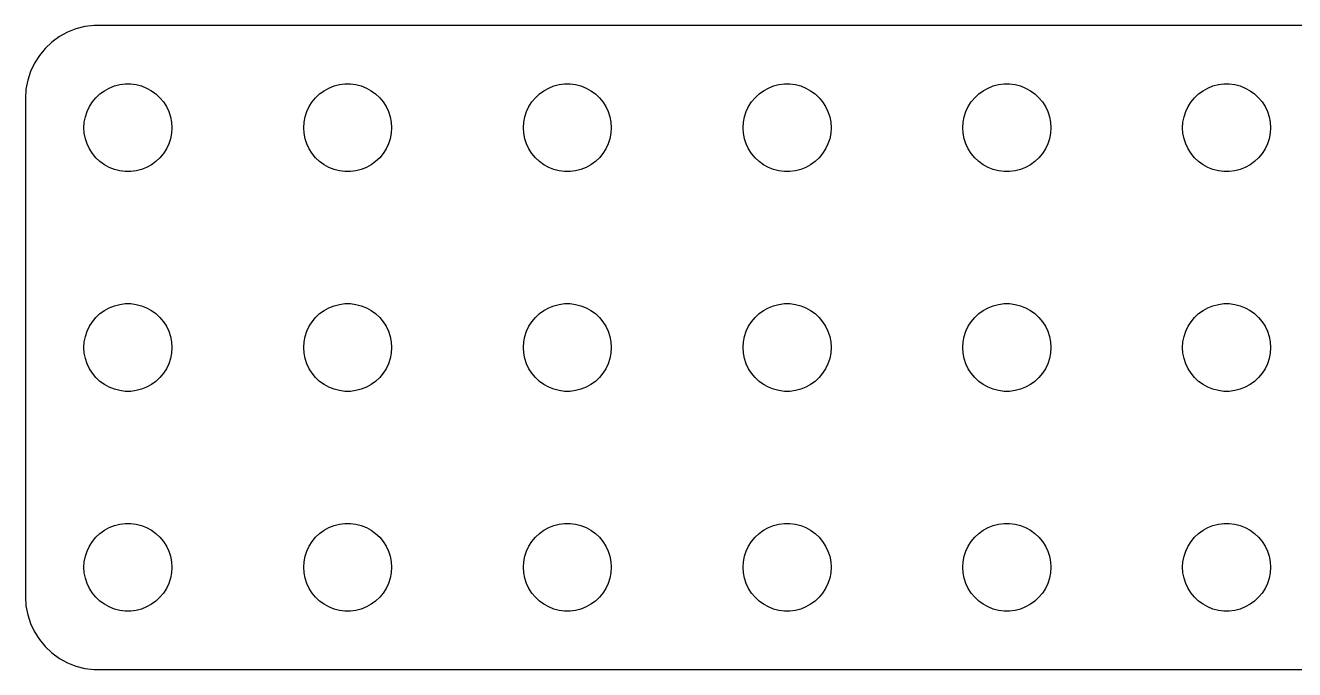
# Model space of a CAD drawing. Header units: metres. Extents: x -82 to 82, y -11 to 11.
# Drawn here: x -82.25 to -38.93, y -11 to 11 of the extents above; entities that cross this region are included whole.
import ezdxf

# ---------------------------------------------------------------- set-up
doc = ezdxf.new("R2010")
doc.units = ezdxf.units.M

msp = doc.modelspace()

# ---------------------------------------------------------------- linework, layer by layer
for p, q in [((-80.5225, 10.8776), (-80.8144, 10.7621)), ((-80.2184, 10.9557), (-80.5225, 10.8776)), ((-79.907, 10.9951), (-80.2184, 10.9557)), ((79.907, 10.9951), (-79.907, 10.9951)), ((-81.3436, 10.4263), (-81.5724, 10.2114)), ((-81.0896, 10.6108), (-81.3436, 10.4263)), ((-80.8144, 10.7621), (-81.0896, 10.6108)), ((-81.7725, 9.96945), (-81.9408, 9.70438)), ((-81.5724, 10.2114), (-81.7725, 9.96945)), ((-81.9408, 9.70438), (-82.0744, 9.4203)), ((-82.1714, 9.12172), (-82.2303, 8.81332)), ((-82.0744, 9.4203), (-82.1714, 9.12172)), ((-82.2303, 8.81332), (-82.25, 8.5)), ((-79.7061, 8.65576), (-79.5537, 8.76648)), ((-79.5537, 8.76648), (-79.3887, 8.85724)), ((-79.3887, 8.85724), (-79.2135, 8.92657)), ((-79.2135, 8.92657), (-79.0311, 8.97342)), ((-79.0311, 8.97342), (-78.8442, 8.99704)), ((-78.8442, 8.99704), (-78.6558, 8.99704)), ((-78.6558, 8.99704), (-78.4689, 8.97342)), ((-78.4689, 8.97342), (-78.2865, 8.92657)), ((-78.2865, 8.92657), (-78.1113, 8.85724)), ((-78.1113, 8.85724), (-77.9463, 8.76648)), ((-77.9463, 8.76648), (-77.7939, 8.65576)), ((-72.2061, 8.65576), (-72.0537, 8.76648)), ((-72.0537, 8.76648), (-71.8887, 8.85724)), ((-71.8887, 8.85724), (-71.7135, 8.92657)), ((-71.7135, 8.92657), (-71.5311, 8.97342)), ((-71.5311, 8.97342), (-71.3442, 8.99704)), ((-71.3442, 8.99704), (-71.1558, 8.99704)), ((-71.1558, 8.99704), (-70.9689, 8.97342)), ((-70.9689, 8.97342), (-70.7865, 8.92657)), ((-70.7865, 8.92657), (-70.6113, 8.85724)), ((-70.6113, 8.85724), (-70.4463, 8.76648)), ((-70.4463, 8.76648), (-70.2939, 8.65576)), ((-64.7061, 8.65576), (-64.5537, 8.76648)), ((-64.5537, 8.76648), (-64.3887, 8.85724)), ((-64.3887, 8.85724), (-64.2135, 8.92657)), ((-64.2135, 8.92657), (-64.0311, 8.97342)), ((-64.0311, 8.97342), (-63.8442, 8.99704)), ((-63.8442, 8.99704), (-63.6558, 8.99704)), ((-63.6558, 8.99704), (-63.4689, 8.97342)), ((-63.4689, 8.97342), (-63.2865, 8.92657)), ((-63.2865, 8.92657), (-63.1113, 8.85724)), ((-63.1113, 8.85724), (-62.9463, 8.76648)), ((-62.9463, 8.76648), (-62.7939, 8.65576)), ((-57.2061, 8.65576), (-57.0537, 8.76648)), ((-57.0537, 8.76648), (-56.8887, 8.85724)), ((-56.8887, 8.85724), (-56.7135, 8.92657)), ((-56.7135, 8.92657), (-56.5311, 8.97342)), ((-56.5311, 8.97342), (-56.3442, 8.99704)), ((-56.3442, 8.99704), (-56.1558, 8.99704)), ((-56.1558, 8.99704), (-55.9689, 8.97342)), ((-55.9689, 8.97342), (-55.7865, 8.92657)), ((-55.7865, 8.92657), (-55.6113, 8.85724)), ((-55.6113, 8.85724), (-55.4463, 8.76648)), ((-55.4463, 8.76648), (-55.2939, 8.65576)), ((-49.7061, 8.65576), (-49.5537, 8.76648)), ((-49.5537, 8.76648), (-49.3887, 8.85724)), ((-49.3887, 8.85724), (-49.2135, 8.92657)), ((-49.2135, 8.92657), (-49.0311, 8.97342)), ((-49.0311, 8.97342), (-48.8442, 8.99704)), ((-48.8442, 8.99704), (-48.6558, 8.99704)), ((-48.6558, 8.99704), (-48.4689, 8.97342)), ((-48.4689, 8.97342), (-48.2865, 8.92657)), ((-48.2865, 8.92657), (-48.1113, 8.85724)), ((-48.1113, 8.85724), (-47.9463, 8.76648)), ((-47.9463, 8.76648), (-47.7939, 8.65576)), ((-42.2061, 8.65576), (-42.0537, 8.76648)), ((-42.0537, 8.76648), (-41.8887, 8.85724)), ((-41.8887, 8.85724), (-41.7135, 8.92657)), ((-41.7135, 8.92657), (-41.5311, 8.97342)), ((-41.5311, 8.97342), (-41.3442, 8.99704)), ((-41.3442, 8.99704), (-41.1558, 8.99704)), ((-41.1558, 8.99704), (-40.9689, 8.97342)), ((-40.9689, 8.97342), (-40.7865, 8.92657)), ((-40.7865, 8.92657), (-40.6113, 8.85724)), ((-40.6113, 8.85724), (-40.4463, 8.76648)), ((-40.4463, 8.76648), (-40.2939, 8.65576)), ((-82.25, 8.5), (-82.25, -8.5)), ((-80.0645, 8.22263), (-79.9635, 8.38167)), ((-79.9635, 8.38167), (-79.8434, 8.52681)), ((-79.8434, 8.52681), (-79.7061, 8.65576)), ((-77.7939, 8.65576), (-77.6565, 8.52681)), ((-77.6565, 8.52681), (-77.5365, 8.38167)), ((-77.5365, 8.38167), (-77.4355, 8.22263)), ((-72.5645, 8.22263), (-72.4635, 8.38167)), ((-72.4635, 8.38167), (-72.3434, 8.52681)), ((-72.3434, 8.52681), (-72.2061, 8.65576)), ((-70.2939, 8.65576), (-70.1565, 8.52681)), ((-70.1565, 8.52681), (-70.0365, 8.38167)), ((-70.0365, 8.38167), (-69.9355, 8.22263)), ((-65.0645, 8.22263), (-64.9635, 8.38167)), ((-64.9635, 8.38167), (-64.8434, 8.52681)), ((-64.8434, 8.52681), (-64.7061, 8.65576)), ((-62.7939, 8.65576), (-62.6565, 8.52681)), ((-62.6565, 8.52681), (-62.5365, 8.38167)), ((-62.5365, 8.38167), (-62.4355, 8.22263)), ((-57.5645, 8.22263), (-57.4635, 8.38167)), ((-57.4635, 8.38167), (-57.3434, 8.52681)), ((-57.3434, 8.52681), (-57.2061, 8.65576)), ((-55.2939, 8.65576), (-55.1565, 8.52681)), ((-55.1565, 8.52681), (-55.0365, 8.38167)), ((-55.0365, 8.38167), (-54.9355, 8.22263)), ((-50.0645, 8.22263), (-49.9635, 8.38167)), ((-49.9635, 8.38167), (-49.8434, 8.52681)), ((-49.8434, 8.52681), (-49.7061, 8.65576)), ((-47.7939, 8.65576), (-47.6565, 8.52681)), ((-47.6565, 8.52681), (-47.5365, 8.38167)), ((-47.5365, 8.38167), (-47.4355, 8.22263)), ((-42.5645, 8.22263), (-42.4635, 8.38167)), ((-42.4635, 8.38167), (-42.3434, 8.52681)), ((-42.3434, 8.52681), (-42.2061, 8.65576)), ((-40.2939, 8.65576), (-40.1565, 8.52681)), ((-40.1565, 8.52681), (-40.0365, 8.38167)), ((-40.0365, 8.38167), (-39.9355, 8.22263)), ((-80.2382, 7.68799), (-80.2029, 7.87303)), ((-80.2029, 7.87303), (-80.1447, 8.05219)), ((-80.1447, 8.05219), (-80.0645, 8.22263)), ((-77.4355, 8.22263), (-77.3553, 8.05219)), ((-77.3553, 8.05219), (-77.2971, 7.87303)), ((-77.2971, 7.87303), (-77.2618, 7.68799)), ((-72.7382, 7.68799), (-72.7029, 7.87303)), ((-72.7029, 7.87303), (-72.6447, 8.05219)), ((-72.6447, 8.05219), (-72.5645, 8.22263)), ((-69.9355, 8.22263), (-69.8553, 8.05219)), ((-69.8553, 8.05219), (-69.7971, 7.87303)), ((-69.7971, 7.87303), (-69.7618, 7.68799)), ((-65.2382, 7.68799), (-65.2029, 7.87303)), ((-65.2029, 7.87303), (-65.1447, 8.05219)), ((-65.1447, 8.05219), (-65.0645, 8.22263)), ((-62.4355, 8.22263), (-62.3553, 8.05219)), ((-62.3553, 8.05219), (-62.2971, 7.87303)), ((-62.2971, 7.87303), (-62.2618, 7.68799)), ((-57.7382, 7.68799), (-57.7029, 7.87303)), ((-57.7029, 7.87303), (-57.6447, 8.05219)), ((-57.6447, 8.05219), (-57.5645, 8.22263)), ((-54.9355, 8.22263), (-54.8553, 8.05219)), ((-54.8553, 8.05219), (-54.7971, 7.87303)), ((-54.7971, 7.87303), (-54.7618, 7.68799)), ((-50.2382, 7.68799), (-50.2029, 7.87303)), ((-50.2029, 7.87303), (-50.1447, 8.05219)), ((-50.1447, 8.05219), (-50.0645, 8.22263)), ((-47.4355, 8.22263), (-47.3553, 8.05219)), ((-47.3553, 8.05219), (-47.2971, 7.87303)), ((-47.2971, 7.87303), (-47.2618, 7.68799)), ((-42.7382, 7.68799), (-42.7029, 7.87303)), ((-42.7029, 7.87303), (-42.6447, 8.05219)), ((-42.6447, 8.05219), (-42.5645, 8.22263)), ((-39.9355, 8.22263), (-39.8553, 8.05219)), ((-39.8553, 8.05219), (-39.7971, 7.87303)), ((-39.7971, 7.87303), (-39.7618, 7.68799)), ((-80.25, 7.5), (-80.2382, 7.68799)), ((-80.2382, 7.312), (-80.25, 7.5)), ((-77.2618, 7.68799), (-77.25, 7.5)), ((-77.25, 7.5), (-77.2618, 7.312)), ((-72.75, 7.5), (-72.7382, 7.68799)), ((-72.7382, 7.312), (-72.75, 7.5)), ((-69.7618, 7.68799), (-69.75, 7.5)), ((-69.75, 7.5), (-69.7618, 7.312)), ((-65.25, 7.5), (-65.2382, 7.68799)), ((-65.2382, 7.312), (-65.25, 7.5)), ((-62.2618, 7.68799), (-62.25, 7.5)), ((-62.25, 7.5), (-62.2618, 7.312)), ((-57.75, 7.5), (-57.7382, 7.68799)), ((-57.7382, 7.312), (-57.75, 7.5)), ((-54.7618, 7.68799), (-54.75, 7.5)), ((-54.75, 7.5), (-54.7618, 7.312)), ((-50.25, 7.5), (-50.2382, 7.68799)), ((-50.2382, 7.312), (-50.25, 7.5)), ((-47.2618, 7.68799), (-47.25, 7.5)), ((-47.25, 7.5), (-47.2618, 7.312)), ((-42.75, 7.5), (-42.7382, 7.68799)), ((-42.7382, 7.312), (-42.75, 7.5)), ((-39.7618, 7.68799), (-39.75, 7.5)), ((-39.75, 7.5), (-39.7618, 7.312)), ((-80.2029, 7.12695), (-80.2382, 7.312)), ((-80.1447, 6.9478), (-80.2029, 7.12695)), ((-80.0645, 6.77736), (-80.1447, 6.9478)), ((-77.3553, 6.9478), (-77.4355, 6.77736)), ((-77.2971, 7.12695), (-77.3553, 6.9478)), ((-77.2618, 7.312), (-77.2971, 7.12695)), ((-72.7029, 7.12695), (-72.7382, 7.312)), ((-72.6447, 6.9478), (-72.7029, 7.12695)), ((-72.5645, 6.77736), (-72.6447, 6.9478)), ((-69.8553, 6.9478), (-69.9355, 6.77736)), ((-69.7971, 7.12695), (-69.8553, 6.9478)), ((-69.7618, 7.312), (-69.7971, 7.12695)), ((-65.2029, 7.12695), (-65.2382, 7.312)), ((-65.1447, 6.9478), (-65.2029, 7.12695)), ((-65.0645, 6.77736), (-65.1447, 6.9478)), ((-62.3553, 6.9478), (-62.4355, 6.77736)), ((-62.2971, 7.12695), (-62.3553, 6.9478)), ((-62.2618, 7.312), (-62.2971, 7.12695)), ((-57.7029, 7.12695), (-57.7382, 7.312)), ((-57.6447, 6.9478), (-57.7029, 7.12695)), ((-57.5645, 6.77736), (-57.6447, 6.9478)), ((-54.8553, 6.9478), (-54.9355, 6.77736)), ((-54.7971, 7.12695), (-54.8553, 6.9478)), ((-54.7618, 7.312), (-54.7971, 7.12695)), ((-50.2029, 7.12695), (-50.2382, 7.312)), ((-50.1447, 6.9478), (-50.2029, 7.12695)), ((-50.0645, 6.77736), (-50.1447, 6.9478)), ((-47.3553, 6.9478), (-47.4355, 6.77736)), ((-47.2971, 7.12695), (-47.3553, 6.9478)), ((-47.2618, 7.312), (-47.2971, 7.12695)), ((-42.7029, 7.12695), (-42.7382, 7.312)), ((-42.6447, 6.9478), (-42.7029, 7.12695)), ((-42.5645, 6.77736), (-42.6447, 6.9478)), ((-39.8553, 6.9478), (-39.9355, 6.77736)), ((-39.7971, 7.12695), (-39.8553, 6.9478)), ((-39.7618, 7.312), (-39.7971, 7.12695)), ((-79.9635, 6.61832), (-80.0645, 6.77736)), ((-79.8434, 6.47318), (-79.9635, 6.61832)), ((-77.5365, 6.61832), (-77.6565, 6.47318)), ((-77.4355, 6.77736), (-77.5365, 6.61832)), ((-72.4635, 6.61832), (-72.5645, 6.77736)), ((-72.3434, 6.47318), (-72.4635, 6.61832)), ((-70.0365, 6.61832), (-70.1565, 6.47318)), ((-69.9355, 6.77736), (-70.0365, 6.61832)), ((-64.9635, 6.61832), (-65.0645, 6.77736)), ((-64.8434, 6.47318), (-64.9635, 6.61832)), ((-62.5365, 6.61832), (-62.6565, 6.47318)), ((-62.4355, 6.77736), (-62.5365, 6.61832)), ((-57.4635, 6.61832), (-57.5645, 6.77736)), ((-57.3434, 6.47318), (-57.4635, 6.61832)), ((-55.0365, 6.61832), (-55.1565, 6.47318)), ((-54.9355, 6.77736), (-55.0365, 6.61832)), ((-49.9635, 6.61832), (-50.0645, 6.77736)), ((-49.8434, 6.47318), (-49.9635, 6.61832)), ((-47.5365, 6.61832), (-47.6565, 6.47318)), ((-47.4355, 6.77736), (-47.5365, 6.61832)), ((-42.4635, 6.61832), (-42.5645, 6.77736)), ((-42.3434, 6.47318), (-42.4635, 6.61832)), ((-40.0365, 6.61832), (-40.1565, 6.47318)), ((-39.9355, 6.77736), (-40.0365, 6.61832)), ((-79.7061, 6.34422), (-79.8434, 6.47318)), ((-79.5537, 6.23351), (-79.7061, 6.34422)), ((-79.3887, 6.14275), (-79.5537, 6.23351)), ((-79.2135, 6.07341), (-79.3887, 6.14275)), ((-79.0311, 6.02657), (-79.2135, 6.07341)), ((-78.2865, 6.07341), (-78.4689, 6.02657)), ((-78.1113, 6.14275), (-78.2865, 6.07341)), ((-77.9463, 6.23351), (-78.1113, 6.14275)), ((-77.7939, 6.34422), (-77.9463, 6.23351)), ((-77.6565, 6.47318), (-77.7939, 6.34422)), ((-72.2061, 6.34422), (-72.3434, 6.47318)), ((-72.0537, 6.23351), (-72.2061, 6.34422)), ((-71.8887, 6.14275), (-72.0537, 6.23351)), ((-71.7135, 6.07341), (-71.8887, 6.14275)), ((-71.5311, 6.02657), (-71.7135, 6.07341)), ((-70.7865, 6.07341), (-70.9689, 6.02657)), ((-70.6113, 6.14275), (-70.7865, 6.07341)), ((-70.4463, 6.23351), (-70.6113, 6.14275)), ((-70.2939, 6.34422), (-70.4463, 6.23351)), ((-70.1565, 6.47318), (-70.2939, 6.34422)), ((-64.7061, 6.34422), (-64.8434, 6.47318)), ((-64.5537, 6.23351), (-64.7061, 6.34422)), ((-64.3887, 6.14275), (-64.5537, 6.23351)), ((-64.2135, 6.07341), (-64.3887, 6.14275)), ((-64.0311, 6.02657), (-64.2135, 6.07341)), ((-63.2865, 6.07341), (-63.4689, 6.02657)), ((-63.1113, 6.14275), (-63.2865, 6.07341)), ((-62.9463, 6.23351), (-63.1113, 6.14275)), ((-62.7939, 6.34422), (-62.9463, 6.23351)), ((-62.6565, 6.47318), (-62.7939, 6.34422)), ((-57.2061, 6.34422), (-57.3434, 6.47318)), ((-57.0537, 6.23351), (-57.2061, 6.34422)), ((-56.8887, 6.14275), (-57.0537, 6.23351)), ((-56.7135, 6.07341), (-56.8887, 6.14275)), ((-56.5311, 6.02657), (-56.7135, 6.07341)), ((-55.7865, 6.07341), (-55.9689, 6.02657)), ((-55.6113, 6.14275), (-55.7865, 6.07341)), ((-55.4463, 6.23351), (-55.6113, 6.14275)), ((-55.2939, 6.34422), (-55.4463, 6.23351)), ((-55.1565, 6.47318), (-55.2939, 6.34422)), ((-49.7061, 6.34422), (-49.8434, 6.47318)), ((-49.5537, 6.23351), (-49.7061, 6.34422)), ((-49.3887, 6.14275), (-49.5537, 6.23351)), ((-49.2135, 6.07341), (-49.3887, 6.14275)), ((-49.0311, 6.02657), (-49.2135, 6.07341)), ((-48.2865, 6.07341), (-48.4689, 6.02657)), ((-48.1113, 6.14275), (-48.2865, 6.07341)), ((-47.9463, 6.23351), (-48.1113, 6.14275)), ((-47.7939, 6.34422), (-47.9463, 6.23351)), ((-47.6565, 6.47318), (-47.7939, 6.34422)), ((-42.2061, 6.34422), (-42.3434, 6.47318)), ((-42.0537, 6.23351), (-42.2061, 6.34422)), ((-41.8887, 6.14275), (-42.0537, 6.23351)), ((-41.7135, 6.07341), (-41.8887, 6.14275)), ((-41.5311, 6.02657), (-41.7135, 6.07341)), ((-40.7865, 6.07341), (-40.9689, 6.02657)), ((-40.6113, 6.14275), (-40.7865, 6.07341)), ((-40.4463, 6.23351), (-40.6113, 6.14275)), ((-40.2939, 6.34422), (-40.4463, 6.23351)), ((-40.1565, 6.47318), (-40.2939, 6.34422)), ((-78.8442, 6.00294), (-79.0311, 6.02657)), ((-78.6558, 6.00294), (-78.8442, 6.00294)), ((-78.4689, 6.02657), (-78.6558, 6.00294)), ((-71.3442, 6.00294), (-71.5311, 6.02657)), ((-71.1558, 6.00294), (-71.3442, 6.00294)), ((-70.9689, 6.02657), (-71.1558, 6.00294)), ((-63.8442, 6.00294), (-64.0311, 6.02657)), ((-63.6558, 6.00294), (-63.8442, 6.00294)), ((-63.4689, 6.02657), (-63.6558, 6.00294)), ((-56.3442, 6.00294), (-56.5311, 6.02657)), ((-56.1558, 6.00294), (-56.3442, 6.00294)), ((-55.9689, 6.02657), (-56.1558, 6.00294)), ((-48.8442, 6.00294), (-49.0311, 6.02657)), ((-48.6558, 6.00294), (-48.8442, 6.00294)), ((-48.4689, 6.02657), (-48.6558, 6.00294)), ((-41.3442, 6.00294), (-41.5311, 6.02657)), ((-41.1558, 6.00294), (-41.3442, 6.00294)), ((-40.9689, 6.02657), (-41.1558, 6.00294)), ((-79.5537, 1.26648), (-79.3887, 1.35724)), ((-79.3887, 1.35724), (-79.2135, 1.42657)), ((-79.2135, 1.42657), (-79.0311, 1.47342)), ((-79.0311, 1.47342), (-78.8442, 1.49704)), ((-78.8442, 1.49704), (-78.6558, 1.49704)), ((-78.6558, 1.49704), (-78.4689, 1.47342)), ((-78.4689, 1.47342), (-78.2865, 1.42657)), ((-78.2865, 1.42657), (-78.1113, 1.35724)), ((-78.1113, 1.35724), (-77.9463, 1.26648)), ((-72.0537, 1.26648), (-71.8887, 1.35724)), ((-71.8887, 1.35724), (-71.7135, 1.42657)), ((-71.7135, 1.42657), (-71.5311, 1.47342)), ((-71.5311, 1.47342), (-71.3442, 1.49704)), ((-71.3442, 1.49704), (-71.1558, 1.49704)), ((-71.1558, 1.49704), (-70.9689, 1.47342)), ((-70.9689, 1.47342), (-70.7865, 1.42657)), ((-70.7865, 1.42657), (-70.6113, 1.35724)), ((-70.6113, 1.35724), (-70.4463, 1.26648)), ((-64.5537, 1.26648), (-64.3887, 1.35724)), ((-64.3887, 1.35724), (-64.2135, 1.42657)), ((-64.2135, 1.42657), (-64.0311, 1.47342)), ((-64.0311, 1.47342), (-63.8442, 1.49704)), ((-63.8442, 1.49704), (-63.6558, 1.49704)), ((-63.6558, 1.49704), (-63.4689, 1.47342)), ((-63.4689, 1.47342), (-63.2865, 1.42657)), ((-63.2865, 1.42657), (-63.1113, 1.35724)), ((-63.1113, 1.35724), (-62.9463, 1.26648)), ((-57.0537, 1.26648), (-56.8887, 1.35724)), ((-56.8887, 1.35724), (-56.7135, 1.42657)), ((-56.7135, 1.42657), (-56.5311, 1.47342)), ((-56.5311, 1.47342), (-56.3442, 1.49704)), ((-56.3442, 1.49704), (-56.1558, 1.49704)), ((-56.1558, 1.49704), (-55.9689, 1.47342)), ((-55.9689, 1.47342), (-55.7865, 1.42657)), ((-55.7865, 1.42657), (-55.6113, 1.35724)), ((-55.6113, 1.35724), (-55.4463, 1.26648)), ((-49.5537, 1.26648), (-49.3887, 1.35724)), ((-49.3887, 1.35724), (-49.2135, 1.42657)), ((-49.2135, 1.42657), (-49.0311, 1.47342)), ((-49.0311, 1.47342), (-48.8442, 1.49704)), ((-48.8442, 1.49704), (-48.6558, 1.49704)), ((-48.6558, 1.49704), (-48.4689, 1.47342)), ((-48.4689, 1.47342), (-48.2865, 1.42657)), ((-48.2865, 1.42657), (-48.1113, 1.35724)), ((-48.1113, 1.35724), (-47.9463, 1.26648)), ((-42.0537, 1.26648), (-41.8887, 1.35724)), ((-41.8887, 1.35724), (-41.7135, 1.42657)), ((-41.7135, 1.42657), (-41.5311, 1.47342)), ((-41.5311, 1.47342), (-41.3442, 1.49704)), ((-41.3442, 1.49704), (-41.1558, 1.49704)), ((-41.1558, 1.49704), (-40.9689, 1.47342)), ((-40.9689, 1.47342), (-40.7865, 1.42657)), ((-40.7865, 1.42657), (-40.6113, 1.35724)), ((-40.6113, 1.35724), (-40.4463, 1.26648)), ((-80.0645, 0.722626), (-79.9635, 0.881668)), ((-79.9635, 0.881668), (-79.8434, 1.02681)), ((-79.8434, 1.02681), (-79.7061, 1.15576)), ((-79.7061, 1.15576), (-79.5537, 1.26648)), ((-77.9463, 1.26648), (-77.7939, 1.15576)), ((-77.7939, 1.15576), (-77.6565, 1.02681)), ((-77.6565, 1.02681), (-77.5365, 0.881668)), ((-77.5365, 0.881668), (-77.4355, 0.722626)), ((-72.5645, 0.722626), (-72.4635, 0.881668)), ((-72.4635, 0.881668), (-72.3434, 1.02681)), ((-72.3434, 1.02681), (-72.2061, 1.15576)), ((-72.2061, 1.15576), (-72.0537, 1.26648)), ((-70.4463, 1.26648), (-70.2939, 1.15576)), ((-70.2939, 1.15576), (-70.1565, 1.02681)), ((-70.1565, 1.02681), (-70.0365, 0.881668)), ((-70.0365, 0.881668), (-69.9355, 0.722626)), ((-65.0645, 0.722626), (-64.9635, 0.881668)), ((-64.9635, 0.881668), (-64.8434, 1.02681)), ((-64.8434, 1.02681), (-64.7061, 1.15576)), ((-64.7061, 1.15576), (-64.5537, 1.26648)), ((-62.9463, 1.26648), (-62.7939, 1.15576)), ((-62.7939, 1.15576), (-62.6565, 1.02681)), ((-62.6565, 1.02681), (-62.5365, 0.881668)), ((-62.5365, 0.881668), (-62.4355, 0.722626)), ((-57.5645, 0.722626), (-57.4635, 0.881668)), ((-57.4635, 0.881668), (-57.3434, 1.02681)), ((-57.3434, 1.02681), (-57.2061, 1.15576)), ((-57.2061, 1.15576), (-57.0537, 1.26648)), ((-55.4463, 1.26648), (-55.2939, 1.15576)), ((-55.2939, 1.15576), (-55.1565, 1.02681)), ((-55.1565, 1.02681), (-55.0365, 0.881668)), ((-55.0365, 0.881668), (-54.9355, 0.722626)), ((-50.0645, 0.722626), (-49.9635, 0.881668)), ((-49.9635, 0.881668), (-49.8434, 1.02681)), ((-49.8434, 1.02681), (-49.7061, 1.15576)), ((-49.7061, 1.15576), (-49.5537, 1.26648)), ((-47.9463, 1.26648), (-47.7939, 1.15576)), ((-47.7939, 1.15576), (-47.6565, 1.02681)), ((-47.6565, 1.02681), (-47.5365, 0.881668)), ((-47.5365, 0.881668), (-47.4355, 0.722626)), ((-42.5645, 0.722626), (-42.4635, 0.881668)), ((-42.4635, 0.881668), (-42.3434, 1.02681)), ((-42.3434, 1.02681), (-42.2061, 1.15576)), ((-42.2061, 1.15576), (-42.0537, 1.26648)), ((-40.4463, 1.26648), (-40.2939, 1.15576)), ((-40.2939, 1.15576), (-40.1565, 1.02681)), ((-40.1565, 1.02681), (-40.0365, 0.881668)), ((-40.0365, 0.881668), (-39.9355, 0.722626)), ((-80.2029, 0.373032), (-80.1447, 0.552185)), ((-80.1447, 0.552185), (-80.0645, 0.722626)), ((-77.4355, 0.722626), (-77.3553, 0.552185)), ((-77.3553, 0.552185), (-77.2971, 0.373032)), ((-72.7029, 0.373032), (-72.6447, 0.552185)), ((-72.6447, 0.552185), (-72.5645, 0.722626)), ((-69.9355, 0.722626), (-69.8553, 0.552185)), ((-69.8553, 0.552185), (-69.7971, 0.373032)), ((-65.2029, 0.373032), (-65.1447, 0.552185)), ((-65.1447, 0.552185), (-65.0645, 0.722626)), ((-62.4355, 0.722626), (-62.3553, 0.552185)), ((-62.3553, 0.552185), (-62.2971, 0.373032)), ((-57.7029, 0.373032), (-57.6447, 0.552185)), ((-57.6447, 0.552185), (-57.5645, 0.722626)), ((-54.9355, 0.722626), (-54.8553, 0.552185)), ((-54.8553, 0.552185), (-54.7971, 0.373032)), ((-50.2029, 0.373032), (-50.1447, 0.552185)), ((-50.1447, 0.552185), (-50.0645, 0.722626)), ((-47.4355, 0.722626), (-47.3553, 0.552185)), ((-47.3553, 0.552185), (-47.2971, 0.373032)), ((-42.7029, 0.373032), (-42.6447, 0.552185)), ((-42.6447, 0.552185), (-42.5645, 0.722626)), ((-39.9355, 0.722626), (-39.8553, 0.552185)), ((-39.8553, 0.552185), (-39.7971, 0.373032)), ((-80.25, 0), (-80.2382, 0.187988)), ((-80.2382, -0.187988), (-80.25, 0)), ((-80.2382, 0.187988), (-80.2029, 0.373032)), ((-77.2971, 0.373032), (-77.2618, 0.187988)), ((-77.2618, 0.187988), (-77.25, 0)), ((-77.25, 0), (-77.2618, -0.187988)), ((-72.75, 0), (-72.7382, 0.187988)), ((-72.7382, -0.187988), (-72.75, 0)), ((-72.7382, 0.187988), (-72.7029, 0.373032)), ((-69.7971, 0.373032), (-69.7618, 0.187988)), ((-69.7618, 0.187988), (-69.75, 0)), ((-69.75, 0), (-69.7618, -0.187988)), ((-65.25, 0), (-65.2382, 0.187988)), ((-65.2382, -0.187988), (-65.25, 0)), ((-65.2382, 0.187988), (-65.2029, 0.373032)), ((-62.2971, 0.373032), (-62.2618, 0.187988)), ((-62.2618, 0.187988), (-62.25, 0)), ((-62.25, 0), (-62.2618, -0.187988)), ((-57.75, 0), (-57.7382, 0.187988)), ((-57.7382, -0.187988), (-57.75, 0)), ((-57.7382, 0.187988), (-57.7029, 0.373032)), ((-54.7971, 0.373032), (-54.7618, 0.187988)), ((-54.7618, 0.187988), (-54.75, 0)), ((-54.75, 0), (-54.7618, -0.187988)), ((-50.25, 0), (-50.2382, 0.187988)), ((-50.2382, -0.187988), (-50.25, 0)), ((-50.2382, 0.187988), (-50.2029, 0.373032)), ((-47.2971, 0.373032), (-47.2618, 0.187988)), ((-47.2618, 0.187988), (-47.25, 0)), ((-47.25, 0), (-47.2618, -0.187988)), ((-42.75, 0), (-42.7382, 0.187988)), ((-42.7382, -0.187988), (-42.75, 0)), ((-42.7382, 0.187988), (-42.7029, 0.373032)), ((-39.7971, 0.373032), (-39.7618, 0.187988)), ((-39.7618, 0.187988), (-39.75, 0)), ((-39.75, 0), (-39.7618, -0.187988)), ((-80.2029, -0.373032), (-80.2382, -0.187988)), ((-80.1447, -0.552185), (-80.2029, -0.373032)), ((-77.2971, -0.373032), (-77.3553, -0.552185)), ((-77.2618, -0.187988), (-77.2971, -0.373032)), ((-72.7029, -0.373032), (-72.7382, -0.187988)), ((-72.6447, -0.552185), (-72.7029, -0.373032)), ((-69.7971, -0.373032), (-69.8553, -0.552185)), ((-69.7618, -0.187988), (-69.7971, -0.373032)), ((-65.2029, -0.373032), (-65.2382, -0.187988)), ((-65.1447, -0.552185), (-65.2029, -0.373032)), ((-62.2971, -0.373032), (-62.3553, -0.552185)), ((-62.2618, -0.187988), (-62.2971, -0.373032)), ((-57.7029, -0.373032), (-57.7382, -0.187988)), ((-57.6447, -0.552185), (-57.7029, -0.373032)), ((-54.7971, -0.373032), (-54.8553, -0.552185)), ((-54.7618, -0.187988), (-54.7971, -0.373032)), ((-50.2029, -0.373032), (-50.2382, -0.187988)), ((-50.1447, -0.552185), (-50.2029, -0.373032)), ((-47.2971, -0.373032), (-47.3553, -0.552185)), ((-47.2618, -0.187988), (-47.2971, -0.373032)), ((-42.7029, -0.373032), (-42.7382, -0.187988)), ((-42.6447, -0.552185), (-42.7029, -0.373032)), ((-39.7971, -0.373032), (-39.8553, -0.552185)), ((-39.7618, -0.187988), (-39.7971, -0.373032)), ((-80.0645, -0.722626), (-80.1447, -0.552185)), ((-79.9635, -0.881668), (-80.0645, -0.722626)), ((-77.4355, -0.722626), (-77.5365, -0.881668)), ((-77.3553, -0.552185), (-77.4355, -0.722626)), ((-72.5645, -0.722626), (-72.6447, -0.552185)), ((-72.4635, -0.881668), (-72.5645, -0.722626)), ((-69.9355, -0.722626), (-70.0365, -0.881668)), ((-69.8553, -0.552185), (-69.9355, -0.722626)), ((-65.0645, -0.722626), (-65.1447, -0.552185)), ((-64.9635, -0.881668), (-65.0645, -0.722626)), ((-62.4355, -0.722626), (-62.5365, -0.881668)), ((-62.3553, -0.552185), (-62.4355, -0.722626)), ((-57.5645, -0.722626), (-57.6447, -0.552185)), ((-57.4635, -0.881668), (-57.5645, -0.722626)), ((-54.9355, -0.722626), (-55.0365, -0.881668)), ((-54.8553, -0.552185), (-54.9355, -0.722626)), ((-50.0645, -0.722626), (-50.1447, -0.552185)), ((-49.9635, -0.881668), (-50.0645, -0.722626)), ((-47.4355, -0.722626), (-47.5365, -0.881668)), ((-47.3553, -0.552185), (-47.4355, -0.722626)), ((-42.5645, -0.722626), (-42.6447, -0.552185)), ((-42.4635, -0.881668), (-42.5645, -0.722626)), ((-39.9355, -0.722626), (-40.0365, -0.881668)), ((-39.8553, -0.552185), (-39.9355, -0.722626)), ((-79.8434, -1.02681), (-79.9635, -0.881668)), ((-79.7061, -1.15576), (-79.8434, -1.02681)), ((-79.5537, -1.26648), (-79.7061, -1.15576)), ((-79.3887, -1.35724), (-79.5537, -1.26648)), ((-77.9463, -1.26648), (-78.1113, -1.35724)), ((-77.7939, -1.15576), (-77.9463, -1.26648)), ((-77.6565, -1.02681), (-77.7939, -1.15576)), ((-77.5365, -0.881668), (-77.6565, -1.02681)), ((-72.3434, -1.02681), (-72.4635, -0.881668)), ((-72.2061, -1.15576), (-72.3434, -1.02681)), ((-72.0537, -1.26648), (-72.2061, -1.15576)), ((-71.8887, -1.35724), (-72.0537, -1.26648)), ((-70.4463, -1.26648), (-70.6113, -1.35724)), ((-70.2939, -1.15576), (-70.4463, -1.26648)), ((-70.1565, -1.02681), (-70.2939, -1.15576)), ((-70.0365, -0.881668), (-70.1565, -1.02681)), ((-64.8434, -1.02681), (-64.9635, -0.881668)), ((-64.7061, -1.15576), (-64.8434, -1.02681)), ((-64.5537, -1.26648), (-64.7061, -1.15576)), ((-64.3887, -1.35724), (-64.5537, -1.26648)), ((-62.9463, -1.26648), (-63.1113, -1.35724)), ((-62.7939, -1.15576), (-62.9463, -1.26648)), ((-62.6565, -1.02681), (-62.7939, -1.15576)), ((-62.5365, -0.881668), (-62.6565, -1.02681)), ((-57.3434, -1.02681), (-57.4635, -0.881668)), ((-57.2061, -1.15576), (-57.3434, -1.02681)), ((-57.0537, -1.26648), (-57.2061, -1.15576)), ((-56.8887, -1.35724), (-57.0537, -1.26648)), ((-55.4463, -1.26648), (-55.6113, -1.35724)), ((-55.2939, -1.15576), (-55.4463, -1.26648)), ((-55.1565, -1.02681), (-55.2939, -1.15576)), ((-55.0365, -0.881668), (-55.1565, -1.02681)), ((-49.8434, -1.02681), (-49.9635, -0.881668)), ((-49.7061, -1.15576), (-49.8434, -1.02681)), ((-49.5537, -1.26648), (-49.7061, -1.15576)), ((-49.3887, -1.35724), (-49.5537, -1.26648)), ((-47.9463, -1.26648), (-48.1113, -1.35724)), ((-47.7939, -1.15576), (-47.9463, -1.26648)), ((-47.6565, -1.02681), (-47.7939, -1.15576)), ((-47.5365, -0.881668), (-47.6565, -1.02681)), ((-42.3434, -1.02681), (-42.4635, -0.881668)), ((-42.2061, -1.15576), (-42.3434, -1.02681)), ((-42.0537, -1.26648), (-42.2061, -1.15576)), ((-41.8887, -1.35724), (-42.0537, -1.26648)), ((-40.4463, -1.26648), (-40.6113, -1.35724)), ((-40.2939, -1.15576), (-40.4463, -1.26648)), ((-40.1565, -1.02681), (-40.2939, -1.15576)), ((-40.0365, -0.881668), (-40.1565, -1.02681)), ((-79.2135, -1.42657), (-79.3887, -1.35724)), ((-79.0311, -1.47342), (-79.2135, -1.42657)), ((-78.8442, -1.49704), (-79.0311, -1.47342)), ((-78.6558, -1.49704), (-78.8442, -1.49704)), ((-78.4689, -1.47342), (-78.6558, -1.49704)), ((-78.2865, -1.42657), (-78.4689, -1.47342)), ((-78.1113, -1.35724), (-78.2865, -1.42657)), ((-71.7135, -1.42657), (-71.8887, -1.35724)), ((-71.5311, -1.47342), (-71.7135, -1.42657)), ((-71.3442, -1.49704), (-71.5311, -1.47342)), ((-71.1558, -1.49704), (-71.3442, -1.49704)), ((-70.9689, -1.47342), (-71.1558, -1.49704)), ((-70.7865, -1.42657), (-70.9689, -1.47342)), ((-70.6113, -1.35724), (-70.7865, -1.42657)), ((-64.2135, -1.42657), (-64.3887, -1.35724)), ((-64.0311, -1.47342), (-64.2135, -1.42657)), ((-63.8442, -1.49704), (-64.0311, -1.47342)), ((-63.6558, -1.49704), (-63.8442, -1.49704)), ((-63.4689, -1.47342), (-63.6558, -1.49704)), ((-63.2865, -1.42657), (-63.4689, -1.47342)), ((-63.1113, -1.35724), (-63.2865, -1.42657)), ((-56.7135, -1.42657), (-56.8887, -1.35724)), ((-56.5311, -1.47342), (-56.7135, -1.42657)), ((-56.3442, -1.49704), (-56.5311, -1.47342)), ((-56.1558, -1.49704), (-56.3442, -1.49704)), ((-55.9689, -1.47342), (-56.1558, -1.49704)), ((-55.7865, -1.42657), (-55.9689, -1.47342)), ((-55.6113, -1.35724), (-55.7865, -1.42657)), ((-49.2135, -1.42657), (-49.3887, -1.35724)), ((-49.0311, -1.47342), (-49.2135, -1.42657)), ((-48.8442, -1.49704), (-49.0311, -1.47342)), ((-48.6558, -1.49704), (-48.8442, -1.49704)), ((-48.4689, -1.47342), (-48.6558, -1.49704)), ((-48.2865, -1.42657), (-48.4689, -1.47342)), ((-48.1113, -1.35724), (-48.2865, -1.42657)), ((-41.7135, -1.42657), (-41.8887, -1.35724)), ((-41.5311, -1.47342), (-41.7135, -1.42657)), ((-41.3442, -1.49704), (-41.5311, -1.47342)), ((-41.1558, -1.49704), (-41.3442, -1.49704)), ((-40.9689, -1.47342), (-41.1558, -1.49704)), ((-40.7865, -1.42657), (-40.9689, -1.47342)), ((-40.6113, -1.35724), (-40.7865, -1.42657)), ((-79.2135, -6.07341), (-79.0311, -6.02657)), ((-79.0311, -6.02657), (-78.8442, -6.00294)), ((-78.8442, -6.00294), (-78.6558, -6.00294)), ((-78.6558, -6.00294), (-78.4689, -6.02657)), ((-78.4689, -6.02657), (-78.2865, -6.07341)), ((-71.7135, -6.07341), (-71.5311, -6.02657)), ((-71.5311, -6.02657), (-71.3442, -6.00294)), ((-71.3442, -6.00294), (-71.1558, -6.00294)), ((-71.1558, -6.00294), (-70.9689, -6.02657)), ((-70.9689, -6.02657), (-70.7865, -6.07341)), ((-64.2135, -6.07341), (-64.0311, -6.02657)), ((-64.0311, -6.02657), (-63.8442, -6.00294)), ((-63.8442, -6.00294), (-63.6558, -6.00294)), ((-63.6558, -6.00294), (-63.4689, -6.02657)), ((-63.4689, -6.02657), (-63.2865, -6.07341)), ((-56.7135, -6.07341), (-56.5311, -6.02657)), ((-56.5311, -6.02657), (-56.3442, -6.00294)), ((-56.3442, -6.00294), (-56.1558, -6.00294)), ((-56.1558, -6.00294), (-55.9689, -6.02657)), ((-55.9689, -6.02657), (-55.7865, -6.07341)), ((-49.2135, -6.07341), (-49.0311, -6.02657)), ((-49.0311, -6.02657), (-48.8442, -6.00294)), ((-48.8442, -6.00294), (-48.6558, -6.00294)), ((-48.6558, -6.00294), (-48.4689, -6.02657)), ((-48.4689, -6.02657), (-48.2865, -6.07341)), ((-41.7135, -6.07341), (-41.5311, -6.02657)), ((-41.5311, -6.02657), (-41.3442, -6.00294)), ((-41.3442, -6.00294), (-41.1558, -6.00294)), ((-41.1558, -6.00294), (-40.9689, -6.02657)), ((-40.9689, -6.02657), (-40.7865, -6.07341)), ((-79.9635, -6.61832), (-79.8434, -6.47318)), ((-79.8434, -6.47318), (-79.7061, -6.34422)), ((-79.7061, -6.34422), (-79.5537, -6.23351)), ((-79.5537, -6.23351), (-79.3887, -6.14275)), ((-79.3887, -6.14275), (-79.2135, -6.07341)), ((-78.2865, -6.07341), (-78.1113, -6.14275)), ((-78.1113, -6.14275), (-77.9463, -6.23351)), ((-77.9463, -6.23351), (-77.7939, -6.34422)), ((-77.7939, -6.34422), (-77.6565, -6.47318)), ((-77.6565, -6.47318), (-77.5365, -6.61832)), ((-72.4635, -6.61832), (-72.3434, -6.47318)), ((-72.3434, -6.47318), (-72.2061, -6.34422)), ((-72.2061, -6.34422), (-72.0537, -6.23351)), ((-72.0537, -6.23351), (-71.8887, -6.14275)), ((-71.8887, -6.14275), (-71.7135, -6.07341)), ((-70.7865, -6.07341), (-70.6113, -6.14275)), ((-70.6113, -6.14275), (-70.4463, -6.23351)), ((-70.4463, -6.23351), (-70.2939, -6.34422)), ((-70.2939, -6.34422), (-70.1565, -6.47318)), ((-70.1565, -6.47318), (-70.0365, -6.61832)), ((-64.9635, -6.61832), (-64.8434, -6.47318)), ((-64.8434, -6.47318), (-64.7061, -6.34422)), ((-64.7061, -6.34422), (-64.5537, -6.23351)), ((-64.5537, -6.23351), (-64.3887, -6.14275)), ((-64.3887, -6.14275), (-64.2135, -6.07341)), ((-63.2865, -6.07341), (-63.1113, -6.14275)), ((-63.1113, -6.14275), (-62.9463, -6.23351)), ((-62.9463, -6.23351), (-62.7939, -6.34422)), ((-62.7939, -6.34422), (-62.6565, -6.47318)), ((-62.6565, -6.47318), (-62.5365, -6.61832)), ((-57.4635, -6.61832), (-57.3434, -6.47318)), ((-57.3434, -6.47318), (-57.2061, -6.34422)), ((-57.2061, -6.34422), (-57.0537, -6.23351)), ((-57.0537, -6.23351), (-56.8887, -6.14275)), ((-56.8887, -6.14275), (-56.7135, -6.07341)), ((-55.7865, -6.07341), (-55.6113, -6.14275)), ((-55.6113, -6.14275), (-55.4463, -6.23351)), ((-55.4463, -6.23351), (-55.2939, -6.34422)), ((-55.2939, -6.34422), (-55.1565, -6.47318)), ((-55.1565, -6.47318), (-55.0365, -6.61832)), ((-49.9635, -6.61832), (-49.8434, -6.47318)), ((-49.8434, -6.47318), (-49.7061, -6.34422)), ((-49.7061, -6.34422), (-49.5537, -6.23351)), ((-49.5537, -6.23351), (-49.3887, -6.14275)), ((-49.3887, -6.14275), (-49.2135, -6.07341)), ((-48.2865, -6.07341), (-48.1113, -6.14275)), ((-48.1113, -6.14275), (-47.9463, -6.23351)), ((-47.9463, -6.23351), (-47.7939, -6.34422)), ((-47.7939, -6.34422), (-47.6565, -6.47318)), ((-47.6565, -6.47318), (-47.5365, -6.61832)), ((-42.4635, -6.61832), (-42.3434, -6.47318)), ((-42.3434, -6.47318), (-42.2061, -6.34422)), ((-42.2061, -6.34422), (-42.0537, -6.23351)), ((-42.0537, -6.23351), (-41.8887, -6.14275)), ((-41.8887, -6.14275), (-41.7135, -6.07341)), ((-40.7865, -6.07341), (-40.6113, -6.14275)), ((-40.6113, -6.14275), (-40.4463, -6.23351)), ((-40.4463, -6.23351), (-40.2939, -6.34422)), ((-40.2939, -6.34422), (-40.1565, -6.47318)), ((-40.1565, -6.47318), (-40.0365, -6.61832)), ((-80.1447, -6.9478), (-80.0645, -6.77736)), ((-80.0645, -6.77736), (-79.9635, -6.61832)), ((-77.5365, -6.61832), (-77.4355, -6.77736)), ((-77.4355, -6.77736), (-77.3553, -6.9478)), ((-72.6447, -6.9478), (-72.5645, -6.77736)), ((-72.5645, -6.77736), (-72.4635, -6.61832)), ((-70.0365, -6.61832), (-69.9355, -6.77736)), ((-69.9355, -6.77736), (-69.8553, -6.9478)), ((-65.1447, -6.9478), (-65.0645, -6.77736)), ((-65.0645, -6.77736), (-64.9635, -6.61832)), ((-62.5365, -6.61832), (-62.4355, -6.77736)), ((-62.4355, -6.77736), (-62.3553, -6.9478)), ((-57.6447, -6.9478), (-57.5645, -6.77736)), ((-57.5645, -6.77736), (-57.4635, -6.61832)), ((-55.0365, -6.61832), (-54.9355, -6.77736)), ((-54.9355, -6.77736), (-54.8553, -6.9478)), ((-50.1447, -6.9478), (-50.0645, -6.77736)), ((-50.0645, -6.77736), (-49.9635, -6.61832)), ((-47.5365, -6.61832), (-47.4355, -6.77736)), ((-47.4355, -6.77736), (-47.3553, -6.9478)), ((-42.6447, -6.9478), (-42.5645, -6.77736)), ((-42.5645, -6.77736), (-42.4635, -6.61832)), ((-40.0365, -6.61832), (-39.9355, -6.77736)), ((-39.9355, -6.77736), (-39.8553, -6.9478)), ((-80.25, -7.5), (-80.2382, -7.312)), ((-80.2382, -7.312), (-80.2029, -7.12695)), ((-80.2029, -7.12695), (-80.1447, -6.9478)), ((-77.3553, -6.9478), (-77.2971, -7.12695)), ((-77.2971, -7.12695), (-77.2618, -7.312)), ((-77.2618, -7.312), (-77.25, -7.5)), ((-72.75, -7.5), (-72.7382, -7.312)), ((-72.7382, -7.312), (-72.7029, -7.12695)), ((-72.7029, -7.12695), (-72.6447, -6.9478)), ((-69.8553, -6.9478), (-69.7971, -7.12695)), ((-69.7971, -7.12695), (-69.7618, -7.312)), ((-69.7618, -7.312), (-69.75, -7.5)), ((-65.25, -7.5), (-65.2382, -7.312)), ((-65.2382, -7.312), (-65.2029, -7.12695)), ((-65.2029, -7.12695), (-65.1447, -6.9478)), ((-62.3553, -6.9478), (-62.2971, -7.12695)), ((-62.2971, -7.12695), (-62.2618, -7.312)), ((-62.2618, -7.312), (-62.25, -7.5)), ((-57.75, -7.5), (-57.7382, -7.312)), ((-57.7382, -7.312), (-57.7029, -7.12695)), ((-57.7029, -7.12695), (-57.6447, -6.9478)), ((-54.8553, -6.9478), (-54.7971, -7.12695)), ((-54.7971, -7.12695), (-54.7618, -7.312)), ((-54.7618, -7.312), (-54.75, -7.5)), ((-50.25, -7.5), (-50.2382, -7.312)), ((-50.2382, -7.312), (-50.2029, -7.12695)), ((-50.2029, -7.12695), (-50.1447, -6.9478)), ((-47.3553, -6.9478), (-47.2971, -7.12695)), ((-47.2971, -7.12695), (-47.2618, -7.312)), ((-47.2618, -7.312), (-47.25, -7.5)), ((-42.75, -7.5), (-42.7382, -7.312)), ((-42.7382, -7.312), (-42.7029, -7.12695)), ((-42.7029, -7.12695), (-42.6447, -6.9478)), ((-39.8553, -6.9478), (-39.7971, -7.12695)), ((-39.7971, -7.12695), (-39.7618, -7.312)), ((-39.7618, -7.312), (-39.75, -7.5)), ((-80.2382, -7.68799), (-80.25, -7.5)), ((-80.2029, -7.87303), (-80.2382, -7.68799)), ((-77.2618, -7.68799), (-77.2971, -7.87303)), ((-77.25, -7.5), (-77.2618, -7.68799)), ((-72.7382, -7.68799), (-72.75, -7.5)), ((-72.7029, -7.87303), (-72.7382, -7.68799)), ((-69.7618, -7.68799), (-69.7971, -7.87303)), ((-69.75, -7.5), (-69.7618, -7.68799)), ((-65.2382, -7.68799), (-65.25, -7.5)), ((-65.2029, -7.87303), (-65.2382, -7.68799)), ((-62.2618, -7.68799), (-62.2971, -7.87303)), ((-62.25, -7.5), (-62.2618, -7.68799)), ((-57.7382, -7.68799), (-57.75, -7.5)), ((-57.7029, -7.87303), (-57.7382, -7.68799)), ((-54.7618, -7.68799), (-54.7971, -7.87303)), ((-54.75, -7.5), (-54.7618, -7.68799)), ((-50.2382, -7.68799), (-50.25, -7.5)), ((-50.2029, -7.87303), (-50.2382, -7.68799)), ((-47.2618, -7.68799), (-47.2971, -7.87303)), ((-47.25, -7.5), (-47.2618, -7.68799)), ((-42.7382, -7.68799), (-42.75, -7.5)), ((-42.7029, -7.87303), (-42.7382, -7.68799)), ((-39.7618, -7.68799), (-39.7971, -7.87303)), ((-39.75, -7.5), (-39.7618, -7.68799)), ((-80.1447, -8.05219), (-80.2029, -7.87303)), ((-80.0645, -8.22263), (-80.1447, -8.05219)), ((-79.9635, -8.38167), (-80.0645, -8.22263)), ((-77.4355, -8.22263), (-77.5365, -8.38167)), ((-77.3553, -8.05219), (-77.4355, -8.22263)), ((-77.2971, -7.87303), (-77.3553, -8.05219)), ((-72.6447, -8.05219), (-72.7029, -7.87303)), ((-72.5645, -8.22263), (-72.6447, -8.05219)), ((-72.4635, -8.38167), (-72.5645, -8.22263)), ((-69.9355, -8.22263), (-70.0365, -8.38167)), ((-69.8553, -8.05219), (-69.9355, -8.22263)), ((-69.7971, -7.87303), (-69.8553, -8.05219)), ((-65.1447, -8.05219), (-65.2029, -7.87303)), ((-65.0645, -8.22263), (-65.1447, -8.05219)), ((-64.9635, -8.38167), (-65.0645, -8.22263)), ((-62.4355, -8.22263), (-62.5365, -8.38167)), ((-62.3553, -8.05219), (-62.4355, -8.22263)), ((-62.2971, -7.87303), (-62.3553, -8.05219)), ((-57.6447, -8.05219), (-57.7029, -7.87303)), ((-57.5645, -8.22263), (-57.6447, -8.05219)), ((-57.4635, -8.38167), (-57.5645, -8.22263)), ((-54.9355, -8.22263), (-55.0365, -8.38167)), ((-54.8553, -8.05219), (-54.9355, -8.22263)), ((-54.7971, -7.87303), (-54.8553, -8.05219)), ((-50.1447, -8.05219), (-50.2029, -7.87303)), ((-50.0645, -8.22263), (-50.1447, -8.05219)), ((-49.9635, -8.38167), (-50.0645, -8.22263)), ((-47.4355, -8.22263), (-47.5365, -8.38167)), ((-47.3553, -8.05219), (-47.4355, -8.22263)), ((-47.2971, -7.87303), (-47.3553, -8.05219)), ((-42.6447, -8.05219), (-42.7029, -7.87303)), ((-42.5645, -8.22263), (-42.6447, -8.05219)), ((-42.4635, -8.38167), (-42.5645, -8.22263)), ((-39.9355, -8.22263), (-40.0365, -8.38167)), ((-39.8553, -8.05219), (-39.9355, -8.22263)), ((-39.7971, -7.87303), (-39.8553, -8.05219)), ((-82.25, -8.5), (-82.2303, -8.81332)), ((-79.8434, -8.52681), (-79.9635, -8.38167)), ((-79.7061, -8.65576), (-79.8434, -8.52681)), ((-79.5537, -8.76648), (-79.7061, -8.65576)), ((-77.7939, -8.65576), (-77.9463, -8.76648)), ((-77.6565, -8.52681), (-77.7939, -8.65576)), ((-77.5365, -8.38167), (-77.6565, -8.52681)), ((-72.3434, -8.52681), (-72.4635, -8.38167)), ((-72.2061, -8.65576), (-72.3434, -8.52681)), ((-72.0537, -8.76648), (-72.2061, -8.65576)), ((-70.2939, -8.65576), (-70.4463, -8.76648)), ((-70.1565, -8.52681), (-70.2939, -8.65576)), ((-70.0365, -8.38167), (-70.1565, -8.52681)), ((-64.8434, -8.52681), (-64.9635, -8.38167)), ((-64.7061, -8.65576), (-64.8434, -8.52681)), ((-64.5537, -8.76648), (-64.7061, -8.65576)), ((-62.7939, -8.65576), (-62.9463, -8.76648)), ((-62.6565, -8.52681), (-62.7939, -8.65576)), ((-62.5365, -8.38167), (-62.6565, -8.52681)), ((-57.3434, -8.52681), (-57.4635, -8.38167)), ((-57.2061, -8.65576), (-57.3434, -8.52681)), ((-57.0537, -8.76648), (-57.2061, -8.65576)), ((-55.2939, -8.65576), (-55.4463, -8.76648)), ((-55.1565, -8.52681), (-55.2939, -8.65576)), ((-55.0365, -8.38167), (-55.1565, -8.52681)), ((-49.8434, -8.52681), (-49.9635, -8.38167)), ((-49.7061, -8.65576), (-49.8434, -8.52681)), ((-49.5537, -8.76648), (-49.7061, -8.65576)), ((-47.7939, -8.65576), (-47.9463, -8.76648)), ((-47.6565, -8.52681), (-47.7939, -8.65576)), ((-47.5365, -8.38167), (-47.6565, -8.52681)), ((-42.3434, -8.52681), (-42.4635, -8.38167)), ((-42.2061, -8.65576), (-42.3434, -8.52681)), ((-42.0537, -8.76648), (-42.2061, -8.65576)), ((-40.2939, -8.65576), (-40.4463, -8.76648)), ((-40.1565, -8.52681), (-40.2939, -8.65576)), ((-40.0365, -8.38167), (-40.1565, -8.52681)), ((-82.2303, -8.81332), (-82.1714, -9.12172)), ((-79.3887, -8.85724), (-79.5537, -8.76648)), ((-79.2135, -8.92657), (-79.3887, -8.85724)), ((-79.0311, -8.97342), (-79.2135, -8.92657)), ((-78.8442, -8.99704), (-79.0311, -8.97342)), ((-78.6558, -8.99704), (-78.8442, -8.99704)), ((-78.4689, -8.97342), (-78.6558, -8.99704)), ((-78.2865, -8.92657), (-78.4689, -8.97342)), ((-78.1113, -8.85724), (-78.2865, -8.92657)), ((-77.9463, -8.76648), (-78.1113, -8.85724)), ((-71.8887, -8.85724), (-72.0537, -8.76648)), ((-71.7135, -8.92657), (-71.8887, -8.85724)), ((-71.5311, -8.97342), (-71.7135, -8.92657)), ((-71.3442, -8.99704), (-71.5311, -8.97342)), ((-71.1558, -8.99704), (-71.3442, -8.99704)), ((-70.9689, -8.97342), (-71.1558, -8.99704)), ((-70.7865, -8.92657), (-70.9689, -8.97342)), ((-70.6113, -8.85724), (-70.7865, -8.92657)), ((-70.4463, -8.76648), (-70.6113, -8.85724)), ((-64.3887, -8.85724), (-64.5537, -8.76648)), ((-64.2135, -8.92657), (-64.3887, -8.85724)), ((-64.0311, -8.97342), (-64.2135, -8.92657)), ((-63.8442, -8.99704), (-64.0311, -8.97342)), ((-63.6558, -8.99704), (-63.8442, -8.99704)), ((-63.4689, -8.97342), (-63.6558, -8.99704)), ((-63.2865, -8.92657), (-63.4689, -8.97342)), ((-63.1113, -8.85724), (-63.2865, -8.92657)), ((-62.9463, -8.76648), (-63.1113, -8.85724)), ((-56.8887, -8.85724), (-57.0537, -8.76648)), ((-56.7135, -8.92657), (-56.8887, -8.85724)), ((-56.5311, -8.97342), (-56.7135, -8.92657)), ((-56.3442, -8.99704), (-56.5311, -8.97342)), ((-56.1558, -8.99704), (-56.3442, -8.99704)), ((-55.9689, -8.97342), (-56.1558, -8.99704)), ((-55.7865, -8.92657), (-55.9689, -8.97342)), ((-55.6113, -8.85724), (-55.7865, -8.92657)), ((-55.4463, -8.76648), (-55.6113, -8.85724)), ((-49.3887, -8.85724), (-49.5537, -8.76648)), ((-49.2135, -8.92657), (-49.3887, -8.85724)), ((-49.0311, -8.97342), (-49.2135, -8.92657)), ((-48.8442, -8.99704), (-49.0311, -8.97342)), ((-48.6558, -8.99704), (-48.8442, -8.99704)), ((-48.4689, -8.97342), (-48.6558, -8.99704)), ((-48.2865, -8.92657), (-48.4689, -8.97342)), ((-48.1113, -8.85724), (-48.2865, -8.92657)), ((-47.9463, -8.76648), (-48.1113, -8.85724)), ((-41.8887, -8.85724), (-42.0537, -8.76648)), ((-41.7135, -8.92657), (-41.8887, -8.85724)), ((-41.5311, -8.97342), (-41.7135, -8.92657)), ((-41.3442, -8.99704), (-41.5311, -8.97342)), ((-41.1558, -8.99704), (-41.3442, -8.99704)), ((-40.9689, -8.97342), (-41.1558, -8.99704)), ((-40.7865, -8.92657), (-40.9689, -8.97342)), ((-40.6113, -8.85724), (-40.7865, -8.92657)), ((-40.4463, -8.76648), (-40.6113, -8.85724)), ((-82.1714, -9.12172), (-82.0744, -9.4203)), ((-82.0744, -9.4203), (-81.9408, -9.70438)), ((-81.9408, -9.70438), (-81.7725, -9.96945)), ((-81.7725, -9.96945), (-81.5724, -10.2114)), ((-81.5724, -10.2114), (-81.3436, -10.4263)), ((-81.3436, -10.4263), (-81.0896, -10.6108)), ((-81.0896, -10.6108), (-80.8144, -10.7621)), ((-80.8144, -10.7621), (-80.5225, -10.8776)), ((-80.5225, -10.8776), (-80.2184, -10.9557)), ((-80.2184, -10.9557), (-79.907, -10.9951)), ((-79.907, -10.9951), (79.907, -10.9951))]:
    msp.add_line(p, q)

doc.saveas('drawing.dxf')
